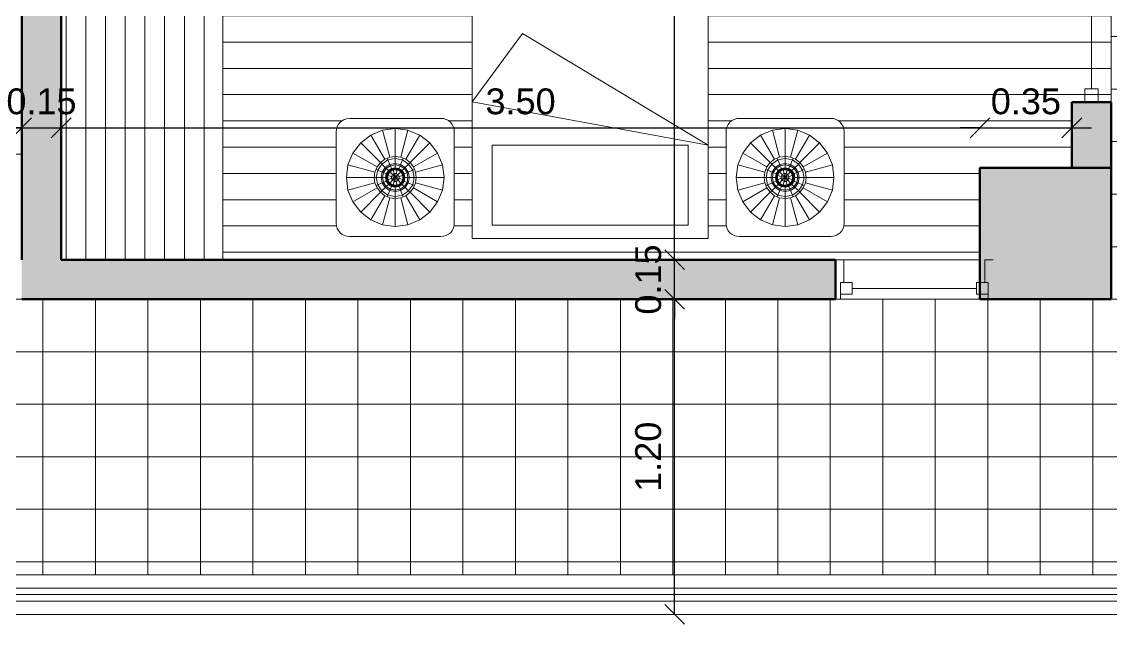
# Model space of a CAD drawing. Header units: metres. Extents: x 11 to 152, y 1 to 34.
# Drawn here: x 46.095 to 50.245, y 14.231 to 16.524 of the extents above; entities that cross this region are included whole.
import ezdxf

# ---------------------------------------------------------------- set-up
doc = ezdxf.new("R2010")
doc.units = ezdxf.units.M
for name, color, linetype, lineweight in [('A-ANNO-DIMS', 211, 'Continuous', 9), ('A-FLOR', 192, 'Continuous', 9), ('A-FLOR-PATT', 8, 'Continuous', 9), ('A-GLAZ', 151, 'Continuous', 9), ('A-GLAZ-1', 151, 'Continuous', 18), ('A-GLAZ-CWMG', 51, 'Continuous', 9), ('A-WALL', 113, 'Continuous', 9), ('A-WALL-1', 113, 'Continuous', 50), ('A-WALL-PATT-1', 111, 'Continuous', 9), ('E-LITE-EQPM', 33, 'Continuous', 9), ('G-IMPT', 8, 'Continuous', 9), ('I-FURN', 30, 'Continuous', 9), ('S-COLS', 52, 'Continuous', 9), ('S-COLS-1', 52, 'Continuous', 100)]:
    doc.layers.add(name, color=color, linetype=linetype, lineweight=lineweight)
doc.styles.add('Arial_1', font='Arial.ttf', dxfattribs={"height": 0.098353})
doc.dimstyles.new('Cota_1_25', dxfattribs={"dimscale": 0.3048, "dimtxt": 0.1, "dimasz": 0.246063, "dimexe": 0, "dimexo": 0.0625, "dimgap": 0.164042, "dimtad": 1, "dimrnd": 0.01, "dimzin": 0, "dimdsep": 46, "dimtxsty": 'Arial_1', "dimblk1": 'OBLIQUE', "dimblk2": 'OBLIQUE', "dimsah": 1, "dimcen": 0.09, "dimazin": 0, "dimtfac": 1, "dimtdec": 4, "dimtix": 1, "dimtmove": 0, "dimatfit": 3, "dimfxl": 0, "dimfxlon": 1, "dimtvp": 1, "dimtolj": 1, "dimtzin": 0, "dimarcsym": 2})

# ---------------------------------------------------------------- blocks, each defined once
blk = doc.blocks.new('M_Concrete-Square-Column - 500 x 500mm-1435712-1 Piso')
at = {"layer": 'S-COLS'}
blk.add_hatch(color=256, dxfattribs=at).paths.add_polyline_path([(-0.25, 0.25), (-0.25, -0.25), (0.25, -0.25), (0.25, 0.25)], flags=0)
at = {"layer": 'S-COLS-1'}
for p, q in [((-0.25, 0.25), (0.25, 0.25)), ((-0.25, -0.25), (-0.25, 0.25)), ((0.25, 0.25), (0.25, -0.25)), ((0.25, -0.25), (-0.25, -0.25))]:
    blk.add_line(p, q, dxfattribs=at)
blk = doc.blocks.new('Circular Mullion - 25mm Radius-1678525-1 Piso')
at = {"layer": 'A-GLAZ-CWMG'}
for p, q in [((52.2956, 14.3682), (35.2751, 14.3682)), ((52.3206, 14.3432), (35.2501, 14.3432)), ((35.2251, 14.3182), (52.3456, 14.3182))]:
    blk.add_line(p, q, dxfattribs=at)
blk = doc.blocks.new('M_Fixed - 240x60-1438101-1 Piso')
at = {"layer": 'A-GLAZ-1'}
for p, q in [((-0.3, 0.088), (-0.281, 0.088)), ((-0.281, 0.088), (-0.281, 0.025)), ((0.281, 0.088), (0.281, 0.025)), ((0.2989, 0.088), (0.281, 0.088)), ((-0.281, 0.069), (-0.237, 0.069)), ((-0.237, 0.069), (-0.237, 0.025)), ((-0.237, 0.047), (0.237, 0.047)), ((0.237, 0.069), (0.237, 0.025)), ((0.281, 0.069), (0.237, 0.069)), ((-0.281, 0.025), (-0.237, 0.025)), ((-0.268, 0.025), (-0.268, -0.062)), ((0.237, 0.025), (0.281, 0.025)), ((0.268, 0.025), (0.268, -0.062)), ((-0.3, -0.062), (-0.268, -0.062)), ((0.3, -0.062), (0.268, -0.062))]:
    blk.add_line(p, q, dxfattribs=at)
blk = doc.blocks.new('M_Sliding-2 Panel - 240x205-1679415-1 Piso')
at = {"layer": 'A-GLAZ'}
for p, q in [((-1, 0.202), (-1, 0.152)), ((-1, 0.202), (-0.95, 0.202)), ((-0.95, 0.202), (-0.95, 0.152)), ((-0.95, 0.177), (-0.0254, 0.177)), ((-0.0254, 0.202), (-0.0254, 0.152)), ((-0.0254, 0.202), (0.0254, 0.202)), ((0.0254, 0.202), (0.0254, 0.152)), ((-1, 0.152), (-0.95, 0.152)), ((-0.0254, 0.152), (-0.0254, 0.102)), ((-0.0254, 0.152), (0.0254, 0.152)), ((-0.0254, 0.152), (0.0254, 0.152)), ((0.0254, 0.152), (0.0254, 0.102)), ((0.0254, 0.127), (0.9492, 0.127)), ((0.9492, 0.152), (0.9492, 0.102)), ((0.9492, 0.152), (1, 0.152)), ((1, 0.152), (1, 0.102)), ((-0.0254, 0.102), (0.0254, 0.102)), ((0.9492, 0.102), (1, 0.102))]:
    blk.add_line(p, q, dxfattribs=at)
blk = doc.blocks.new('mesa6 - mesa001-1819500-1 Piso')
at = {"layer": 'I-FURN'}
h = blk.add_hatch(dxfattribs=at)
h.set_pattern_fill('FP_26', color=256, style=0, pattern_type=2)
h.set_pattern_definition([(226.11, (-6.905, 15.092), (0.0540504, -0.0519957), [])])
h.paths.add_polyline_path([(0.3859, -0.8045), (-0.7581, -1.9936), (-0.3141, -2.4206), (0.8298, -1.2315)], flags=0)
blk.add_line((0.3859, -0.8045), (-0.7581, -1.9936), dxfattribs=at)
blk = doc.blocks.new('Bed-Standard - Twin colombia 90x190-1381556-1 Piso')
at = {"layer": 'I-FURN'}
for p, q in [((-0.1785, 0.9956), (0.7215, 0.9956)), ((-0.1785, -0.9044), (-0.1785, 0.9956)), ((0.7215, 0.9956), (0.7215, -0.9044)), ((0.0139, -0.1236), (-0.1785, -0.3842)), ((0.7215, -0.5488), (0.0139, -0.1236)), ((0.7215, -0.5488), (-0.1785, -0.3842)), ((-0.1023, -0.5488), (0.6453, -0.5488)), ((-0.1023, -0.8536), (-0.1023, -0.5488)), ((0.6453, -0.8536), (0.6453, -0.5488)), ((-0.1023, -0.8536), (0.6453, -0.8536)), ((0.7215, -0.9044), (-0.1785, -0.9044))]:
    blk.add_line(p, q, dxfattribs=at)
blk = doc.blocks.new('M_Table-End - nochero-1381557-1 Piso')
at = {"layer": 'I-FURN'}
for p, q in [((0.0545, 0.0726), (0.4029, 0.0726)), ((0.0037, -0.3266), (0.0037, 0.0218)), ((0.4537, 0.0218), (0.4537, -0.3266)), ((0.4029, -0.3774), (0.0545, -0.3774))]:
    blk.add_line(p, q, dxfattribs=at)
for centre, start, end in [((0.0545, 0.0218), 90, 180), ((0.4029, 0.0218), 0, 90), ((0.0545, -0.3266), 180, 270), ((0.4029, -0.3266), 270, 0)]:
    blk.add_arc(centre, 0.0508, start, end, dxfattribs=at)
blk = doc.blocks.new('Lamp38i - Name-1374313-1 Piso')
at = {"layer": 'G-IMPT'}
for p, q in [((0, 0.0381), (0, 0.0265)), ((-0.0265, 0), (-0.0381, 0)), ((0, -0.0381), (0, -0.0265)), ((0.0265, 0), (0.0381, 0))]:
    blk.add_line(p, q, dxfattribs=at)
blk = doc.blocks.new('Lamp38i - 12zlmp38i_dwg-1374311-1 Piso')
at = {"layer": 'G-IMPT'}
for p, q in [((-0.0482, 0.18), (-0.0931, 0.1613)), ((0, 0.1863), (-0.0482, 0.18)), ((-0.0207, 0.0772), (-0.0482, 0.18)), ((0.0482, 0.18), (0, 0.1863)), ((0, 0.0799), (0, 0.1863)), ((0.0207, 0.0772), (0.0482, 0.18)), ((0.0482, 0.18), (0.0931, 0.1613)), ((-0.1317, 0.1317), (-0.1613, 0.0931)), ((-0.1317, 0.1317), (-0.0931, 0.1613)), ((-0.1317, 0.1317), (-0.0565, 0.0565)), ((-0.04, 0.0693), (-0.0931, 0.1613)), ((0.04, 0.0693), (0.0931, 0.1613)), ((0.0565, 0.0565), (0.1317, 0.1317)), ((0.1317, 0.1317), (0.0931, 0.1613)), ((0.1613, 0.0931), (0.1317, 0.1317)), ((-0.1613, 0.0931), (-0.18, 0.0482)), ((-0.1613, 0.0931), (-0.0693, 0.04)), ((0.0693, 0.04), (0.1613, 0.0931)), ((0.18, 0.0482), (0.1613, 0.0931)), ((-0.18, 0.0482), (-0.1863, 0)), ((-0.0772, 0.0207), (-0.18, 0.0482)), ((-0.0565, 0.0565), (-0.0693, 0.04)), ((-0.0511, 0.0511), (-0.0667, 0.0276)), ((-0.04, 0.0693), (-0.0565, 0.0565)), ((-0.0511, 0.0511), (-0.0565, 0.0565)), ((-0.0511, 0.0511), (-0.0276, 0.0667)), ((-0.0511, 0.0511), (-0.0381, 0.0381)), ((-0.0207, 0.0772), (-0.04, 0.0693)), ((-0.0206, 0.0498), (-0.0381, 0.0381)), ((-0.0381, 0.0381), (-0.0206, 0.0498)), ((-0.0344, 0.0344), (-0.0186, 0.0449)), ((-0.0303, 0.0732), (-0.0276, 0.0667)), ((-0.0276, 0.0667), (0, 0.0722)), ((-0.0276, 0.0667), (-0.0206, 0.0498)), ((0, 0.0799), (-0.0207, 0.0772)), ((-0.0206, 0.0498), (0, 0.0539)), ((0, 0.0539), (-0.0206, 0.0498)), ((-0.0186, 0.0449), (-0.0206, 0.0498)), ((0, 0.0486), (-0.0186, 0.0449)), ((-0.0186, 0.0449), (-0.0142, 0.0343)), ((0.0207, 0.0772), (0, 0.0799)), ((0, 0.0799), (0, 0.0722)), ((0.0276, 0.0667), (0, 0.0722)), ((0, 0.0539), (0, 0.0722)), ((0.0206, 0.0498), (0, 0.0539)), ((0, 0.0539), (0.0206, 0.0498)), ((0, 0.0486), (0, 0.0539)), ((0, 0.0371), (0, 0.0486)), ((0.0186, 0.0449), (0, 0.0486)), ((0.0142, 0.0343), (0.0186, 0.0449)), ((0.0186, 0.0449), (0.0206, 0.0498)), ((0.0186, 0.0449), (0.0344, 0.0344)), ((0.0276, 0.0667), (0.0206, 0.0498)), ((0.0381, 0.0381), (0.0206, 0.0498)), ((0.0206, 0.0498), (0.0381, 0.0381)), ((0.04, 0.0693), (0.0207, 0.0772)), ((0.0276, 0.0667), (0.0303, 0.0732)), ((0.0511, 0.0511), (0.0276, 0.0667)), ((0.0511, 0.0511), (0.0381, 0.0381)), ((0.0565, 0.0565), (0.04, 0.0693)), ((0.0511, 0.0511), (0.0565, 0.0565)), ((0.0511, 0.0511), (0.0667, 0.0276)), ((0.0693, 0.04), (0.0565, 0.0565)), ((0.0772, 0.0207), (0.18, 0.0482)), ((0.1863, 0), (0.18, 0.0482)), ((-0.0772, 0.0207), (-0.0799, 0)), ((-0.0693, 0.04), (-0.0772, 0.0207)), ((-0.0732, 0.0303), (-0.0667, 0.0276)), ((-0.0722, 0), (-0.0667, 0.0276)), ((-0.0498, 0.0206), (-0.0667, 0.0276)), ((-0.0498, 0.0206), (-0.0539, 0)), ((-0.0539, 0), (-0.0498, 0.0206)), ((-0.0498, 0.0206), (-0.0381, 0.0381)), ((-0.0498, 0.0206), (-0.0381, 0.0381)), ((-0.0449, 0.0186), (-0.0498, 0.0206)), ((-0.0449, 0.0186), (-0.0486, 0)), ((-0.0449, 0.0186), (-0.0344, 0.0344)), ((-0.0343, 0.0142), (-0.0449, 0.0186)), ((-0.0344, 0.0344), (-0.0381, 0.0381)), ((-0.0371, 0), (-0.0343, 0.0142)), ((-0.0351, 0), (-0.0324, 0.0134)), ((-0.0262, 0.0262), (-0.0344, 0.0344)), ((-0.0343, 0.0142), (-0.0262, 0.0262)), ((-0.0324, 0.0134), (-0.0343, 0.0142)), ((-0.0319, 0.0065), (-0.0331, 0)), ((-0.0324, 0.0134), (-0.0248, 0.0248)), ((-0.0306, 0.0127), (-0.0324, 0.0134)), ((-0.0319, 0.0085), (-0.0233, 0.0233)), ((-0.0319, 0.0085), (-0.0319, -0.0085)), ((-0.0319, 0.0085), (-0.0287, 0.0077)), ((-0.0306, 0.0127), (-0.0312, 0.0096)), ((-0.0306, 0.0127), (-0.0234, 0.0234)), ((-0.0287, 0.0077), (-0.021, 0.021)), ((-0.0287, 0.0077), (-0.0147, 0.0039)), ((-0.0287, 0.0077), (-0.0286, -0.0077)), ((-0.0262, 0.0262), (-0.0142, 0.0343)), ((-0.0262, 0.0262), (-0.0248, 0.0248)), ((-0.0248, 0.0248), (-0.0134, 0.0324)), ((-0.0234, 0.0234), (-0.0248, 0.0248)), ((-0.0234, 0.0234), (-0.0127, 0.0306)), ((-0.0233, 0.0233), (-0.0085, 0.0319)), ((-0.0233, 0.0233), (-0.021, 0.021)), ((-0.021, 0.021), (-0.0077, 0.0287)), ((-0.021, 0.021), (-0.0108, 0.0108)), ((-0.0147, 0.0039), (-0.0108, 0.0108)), ((-0.0147, 0.0039), (-0.0147, -0.0039)), ((-0.0147, 0.0039), (0, 0)), ((0, 0.0371), (-0.0142, 0.0343)), ((-0.0142, 0.0343), (-0.0134, 0.0324)), ((0, 0.0351), (-0.0134, 0.0324)), ((-0.0127, 0.0306), (-0.0134, 0.0324)), ((-0.0096, 0.0312), (-0.0127, 0.0306)), ((-0.0039, 0.0147), (-0.0108, 0.0108)), ((0, 0), (-0.0108, 0.0108)), ((0.0085, 0.0319), (-0.0085, 0.0319)), ((-0.0077, 0.0287), (-0.0085, 0.0319)), ((0.0077, 0.0287), (-0.0077, 0.0287)), ((-0.0077, 0.0287), (-0.0039, 0.0147)), ((0, 0.0331), (-0.0065, 0.0319)), ((0.0039, 0.0147), (-0.0039, 0.0147)), ((0, 0), (-0.0039, 0.0147)), ((0, 0.0351), (0, 0.0371)), ((0.0142, 0.0343), (0, 0.0371)), ((0, 0.0351), (0.0134, 0.0324)), ((0, 0.0331), (0, 0.0351)), ((0, 0.0319), (0, 0.0331)), ((0.0065, 0.0319), (0, 0.0331)), ((0.0039, 0.0147), (0, 0)), ((0.0108, 0.0108), (0, 0)), ((0.0147, 0.0039), (0, 0)), ((0.0077, 0.0287), (0.0039, 0.0147)), ((0.0108, 0.0108), (0.0039, 0.0147)), ((0.0085, 0.0319), (0.0077, 0.0287)), ((0.021, 0.021), (0.0077, 0.0287)), ((0.0085, 0.0319), (0.0233, 0.0233)), ((0.0127, 0.0306), (0.0096, 0.0312)), ((0.021, 0.021), (0.0108, 0.0108)), ((0.0147, 0.0039), (0.0108, 0.0108)), ((0.0127, 0.0306), (0.0134, 0.0324)), ((0.0127, 0.0306), (0.0234, 0.0234)), ((0.0134, 0.0324), (0.0142, 0.0343)), ((0.0134, 0.0324), (0.0248, 0.0248)), ((0.0142, 0.0343), (0.0262, 0.0262)), ((0.0286, 0.0077), (0.0147, 0.0039)), ((0.0147, -0.0039), (0.0147, 0.0039)), ((0.021, 0.021), (0.0233, 0.0233)), ((0.0286, 0.0077), (0.021, 0.021)), ((0.0319, 0.0085), (0.0233, 0.0233)), ((0.0234, 0.0234), (0.0248, 0.0248)), ((0.0306, 0.0127), (0.0234, 0.0234)), ((0.0262, 0.0262), (0.0248, 0.0248)), ((0.0324, 0.0134), (0.0248, 0.0248)), ((0.0344, 0.0344), (0.0262, 0.0262)), ((0.0343, 0.0142), (0.0262, 0.0262)), ((0.0319, 0.0085), (0.0286, 0.0077)), ((0.0286, -0.0077), (0.0286, 0.0077)), ((0.0306, 0.0127), (0.0324, 0.0134)), ((0.0306, 0.0127), (0.0312, 0.0096)), ((0.0319, -0.0085), (0.0319, 0.0085)), ((0.0319, 0.0065), (0.0331, 0)), ((0.0324, 0.0134), (0.0343, 0.0142)), ((0.0351, 0), (0.0324, 0.0134)), ((0.0343, 0.0142), (0.0449, 0.0186)), ((0.0371, 0), (0.0343, 0.0142)), ((0.0344, 0.0344), (0.0381, 0.0381)), ((0.0449, 0.0186), (0.0344, 0.0344)), ((0.0498, 0.0206), (0.0381, 0.0381)), ((0.0498, 0.0206), (0.0381, 0.0381)), ((0.0449, 0.0186), (0.0498, 0.0206)), ((0.0449, 0.0186), (0.0486, 0)), ((0.0498, 0.0206), (0.0667, 0.0276)), ((0.0498, 0.0206), (0.0539, 0)), ((0.0539, 0), (0.0498, 0.0206)), ((0.0732, 0.0303), (0.0667, 0.0276)), ((0.0722, 0), (0.0667, 0.0276)), ((0.0772, 0.0207), (0.0693, 0.04)), ((0.0799, 0), (0.0772, 0.0207)), ((-0.1863, 0), (-0.18, -0.0482)), ((-0.0799, 0), (-0.1863, 0)), ((-0.0772, -0.0207), (-0.18, -0.0482)), ((-0.1613, -0.0931), (-0.0693, -0.04)), ((-0.0799, 0), (-0.0772, -0.0207)), ((-0.0722, 0), (-0.0799, 0)), ((-0.0772, -0.0207), (-0.0693, -0.04)), ((-0.0667, -0.0276), (-0.0732, -0.0303)), ((-0.0722, 0), (-0.0539, 0)), ((-0.0722, 0), (-0.0667, -0.0276)), ((-0.0693, -0.04), (-0.0565, -0.0565)), ((-0.0667, -0.0276), (-0.0498, -0.0206)), ((-0.0667, -0.0276), (-0.0511, -0.0511)), ((-0.0539, 0), (-0.0498, -0.0206)), ((-0.0539, 0), (-0.0498, -0.0206)), ((-0.0486, 0), (-0.0539, 0)), ((-0.0511, -0.0511), (-0.0381, -0.0381)), ((-0.0449, -0.0186), (-0.0498, -0.0206)), ((-0.0498, -0.0206), (-0.0381, -0.0381)), ((-0.0381, -0.0381), (-0.0498, -0.0206)), ((-0.0371, 0), (-0.0486, 0)), ((-0.0486, 0), (-0.0449, -0.0186)), ((-0.0343, -0.0142), (-0.0449, -0.0186)), ((-0.0344, -0.0344), (-0.0449, -0.0186)), ((-0.0344, -0.0344), (-0.0381, -0.0381)), ((-0.0381, -0.0381), (-0.0206, -0.0498)), ((-0.0381, -0.0381), (-0.0206, -0.0498)), ((-0.0351, 0), (-0.0371, 0)), ((-0.0371, 0), (-0.0343, -0.0142)), ((-0.0351, 0), (-0.0324, -0.0134)), ((-0.0331, 0), (-0.0351, 0)), ((-0.0344, -0.0344), (-0.0262, -0.0262)), ((-0.0344, -0.0344), (-0.0186, -0.0449)), ((-0.0343, -0.0142), (-0.0324, -0.0134)), ((-0.0262, -0.0262), (-0.0343, -0.0142)), ((-0.0319, 0), (-0.0331, 0)), ((-0.0331, 0), (-0.0319, -0.0065)), ((-0.0306, -0.0127), (-0.0324, -0.0134)), ((-0.0324, -0.0134), (-0.0248, -0.0248)), ((-0.0319, -0.0085), (-0.0286, -0.0077)), ((-0.0319, -0.0085), (-0.0233, -0.0233)), ((-0.0312, -0.0096), (-0.0306, -0.0127)), ((-0.0306, -0.0127), (-0.0234, -0.0234)), ((-0.0286, -0.0077), (-0.0147, -0.0039)), ((-0.0286, -0.0077), (-0.021, -0.021)), ((-0.0262, -0.0262), (-0.0248, -0.0248)), ((-0.0262, -0.0262), (-0.0142, -0.0343)), ((-0.0234, -0.0234), (-0.0248, -0.0248)), ((-0.0248, -0.0248), (-0.0134, -0.0324)), ((-0.0234, -0.0234), (-0.0127, -0.0306)), ((-0.0233, -0.0233), (-0.021, -0.021)), ((-0.0233, -0.0233), (-0.0085, -0.0319)), ((-0.0108, -0.0108), (-0.021, -0.021)), ((-0.021, -0.021), (-0.0077, -0.0286)), ((-0.0186, -0.0449), (-0.0142, -0.0343)), ((-0.0147, -0.0039), (0, 0)), ((-0.0147, -0.0039), (-0.0108, -0.0108)), ((-0.0142, -0.0343), (-0.0134, -0.0324)), ((0, -0.0371), (-0.0142, -0.0343)), ((-0.0127, -0.0306), (-0.0134, -0.0324)), ((0, -0.0351), (-0.0134, -0.0324)), ((-0.0096, -0.0312), (-0.0127, -0.0306)), ((-0.0108, -0.0108), (0, 0)), ((-0.0108, -0.0108), (-0.0039, -0.0147)), ((-0.0077, -0.0286), (-0.0085, -0.0319)), ((-0.0085, -0.0319), (0.0085, -0.0319)), ((-0.0077, -0.0286), (-0.0039, -0.0147)), ((-0.0077, -0.0286), (0.0077, -0.0287)), ((0, -0.0331), (-0.0065, -0.0319)), ((-0.0039, -0.0147), (0, 0)), ((-0.0039, -0.0147), (0.0039, -0.0147)), ((0.0039, -0.0147), (0, 0)), ((0.0108, -0.0108), (0, 0)), ((0.0147, -0.0039), (0, 0)), ((0, -0.0319), (0, -0.0331)), ((0.0065, -0.0319), (0, -0.0331)), ((0, -0.0351), (0.0134, -0.0324)), ((0, -0.0331), (0, -0.0351)), ((0, -0.0371), (0.0142, -0.0343)), ((0, -0.0351), (0, -0.0371)), ((0, -0.0371), (0, -0.0486)), ((0.0039, -0.0147), (0.0108, -0.0108)), ((0.0077, -0.0287), (0.0039, -0.0147)), ((0.0077, -0.0287), (0.021, -0.021)), ((0.0085, -0.0319), (0.0077, -0.0287)), ((0.0085, -0.0319), (0.0233, -0.0233)), ((0.0127, -0.0306), (0.0096, -0.0312)), ((0.0108, -0.0108), (0.0147, -0.0039)), ((0.0108, -0.0108), (0.021, -0.021)), ((0.0127, -0.0306), (0.0234, -0.0234)), ((0.0127, -0.0306), (0.0134, -0.0324)), ((0.0134, -0.0324), (0.0248, -0.0248)), ((0.0134, -0.0324), (0.0142, -0.0343)), ((0.0142, -0.0343), (0.0262, -0.0262)), ((0.0142, -0.0343), (0.0186, -0.0449)), ((0.0286, -0.0077), (0.0147, -0.0039)), ((0.0186, -0.0449), (0.0344, -0.0344)), ((0.0206, -0.0498), (0.0381, -0.0381)), ((0.0206, -0.0498), (0.0381, -0.0381)), ((0.0286, -0.0077), (0.021, -0.021)), ((0.0233, -0.0233), (0.021, -0.021)), ((0.0233, -0.0233), (0.0319, -0.0085)), ((0.0234, -0.0234), (0.0306, -0.0127)), ((0.0234, -0.0234), (0.0248, -0.0248)), ((0.0324, -0.0134), (0.0248, -0.0248)), ((0.0262, -0.0262), (0.0248, -0.0248)), ((0.0343, -0.0142), (0.0262, -0.0262)), ((0.0262, -0.0262), (0.0344, -0.0344)), ((0.0286, -0.0077), (0.0319, -0.0085)), ((0.0312, -0.0096), (0.0306, -0.0127)), ((0.0306, -0.0127), (0.0324, -0.0134)), ((0.0319, 0), (0.0331, 0)), ((0.0331, 0), (0.0319, -0.0065)), ((0.0351, 0), (0.0324, -0.0134)), ((0.0343, -0.0142), (0.0324, -0.0134)), ((0.0331, 0), (0.0351, 0)), ((0.0371, 0), (0.0343, -0.0142)), ((0.0343, -0.0142), (0.0449, -0.0186)), ((0.0344, -0.0344), (0.0449, -0.0186)), ((0.0344, -0.0344), (0.0381, -0.0381)), ((0.0351, 0), (0.0371, 0)), ((0.0371, 0), (0.0486, 0)), ((0.0381, -0.0381), (0.0498, -0.0206)), ((0.0381, -0.0381), (0.0498, -0.0206)), ((0.0381, -0.0381), (0.0511, -0.0511)), ((0.0486, 0), (0.0449, -0.0186)), ((0.0449, -0.0186), (0.0498, -0.0206)), ((0.0486, 0), (0.0539, 0)), ((0.0498, -0.0206), (0.0539, 0)), ((0.0539, 0), (0.0498, -0.0206)), ((0.0498, -0.0206), (0.0667, -0.0276)), ((0.0511, -0.0511), (0.0667, -0.0276)), ((0.0722, 0), (0.0539, 0)), ((0.0693, -0.04), (0.0565, -0.0565)), ((0.0667, -0.0276), (0.0722, 0)), ((0.0732, -0.0303), (0.0667, -0.0276)), ((0.0693, -0.04), (0.0772, -0.0207)), ((0.0693, -0.04), (0.1613, -0.0931)), ((0.0799, 0), (0.0722, 0)), ((0.0772, -0.0207), (0.0799, 0)), ((0.0772, -0.0207), (0.18, -0.0482)), ((0.0799, 0), (0.1863, 0)), ((0.18, -0.0482), (0.1863, 0)), ((-0.18, -0.0482), (-0.1613, -0.0931)), ((-0.1317, -0.1317), (-0.0565, -0.0565)), ((-0.04, -0.0693), (-0.0931, -0.1613)), ((-0.0511, -0.0511), (-0.0565, -0.0565)), ((-0.0565, -0.0565), (-0.04, -0.0693)), ((-0.0511, -0.0511), (-0.0276, -0.0667)), ((-0.0482, -0.18), (-0.0207, -0.0772)), ((-0.04, -0.0693), (-0.0207, -0.0772)), ((-0.0303, -0.0732), (-0.0276, -0.0667)), ((-0.0206, -0.0498), (-0.0276, -0.0667)), ((-0.0276, -0.0667), (0, -0.0722)), ((0, -0.0799), (-0.0207, -0.0772)), ((-0.0186, -0.0449), (-0.0206, -0.0498)), ((-0.0206, -0.0498), (0, -0.0539)), ((0, -0.0539), (-0.0206, -0.0498)), ((0, -0.0486), (-0.0186, -0.0449)), ((0.0186, -0.0449), (0, -0.0486)), ((0, -0.0486), (0, -0.0539)), ((0, -0.0539), (0.0206, -0.0498)), ((0, -0.0539), (0.0206, -0.0498)), ((0, -0.0539), (0, -0.0722)), ((0.0276, -0.0667), (0, -0.0722)), ((0, -0.0799), (0, -0.0722)), ((0, -0.0799), (0.0207, -0.0772)), ((0, -0.0799), (0, -0.1863)), ((0.0186, -0.0449), (0.0206, -0.0498)), ((0.0206, -0.0498), (0.0276, -0.0667)), ((0.0207, -0.0772), (0.04, -0.0693)), ((0.0207, -0.0772), (0.0482, -0.18)), ((0.0276, -0.0667), (0.0511, -0.0511)), ((0.0303, -0.0732), (0.0276, -0.0667)), ((0.04, -0.0693), (0.0565, -0.0565)), ((0.04, -0.0693), (0.0931, -0.1613)), ((0.0565, -0.0565), (0.0511, -0.0511)), ((0.0565, -0.0565), (0.1317, -0.1317)), ((0.1613, -0.0931), (0.18, -0.0482)), ((-0.1613, -0.0931), (-0.1317, -0.1317)), ((0.1613, -0.0931), (0.1317, -0.1317)), ((-0.1317, -0.1317), (-0.0931, -0.1613)), ((-0.0931, -0.1613), (-0.0482, -0.18)), ((0.0482, -0.18), (0.0931, -0.1613)), ((0.0931, -0.1613), (0.1317, -0.1317)), ((-0.0482, -0.18), (0, -0.1863)), ((0, -0.1863), (0.0482, -0.18))]:
    blk.add_line(p, q, dxfattribs=at)
at = {"xscale": 1.2, "yscale": 1.2, "zscale": 1.2}
blk.add_blockref('Lamp38i - Name-1374313-1 Piso', (0, 0), dxfattribs=at)
blk = doc.blocks.new('Lamp38i - 100 Watt Incandescent-1381558-1 Piso')
at = {"extrusion": (0, 0, -1), "zscale": -1, "rotation": 180}
blk.add_blockref('Lamp38i - 12zlmp38i_dwg-1374311-1 Piso', (0, 0), dxfattribs=at)
blk = doc.blocks.new('M_Table-End - nochero-1375290-1 Piso')
at = {"layer": 'I-FURN'}
for p, q in [((0.4029, 0.3774), (0.0545, 0.3774)), ((0.0037, 0.3266), (0.0037, -0.0218)), ((0.4537, -0.0218), (0.4537, 0.3266)), ((0.0545, -0.0726), (0.4029, -0.0726))]:
    blk.add_line(p, q, dxfattribs=at)
for centre, start, end in [((0.0545, 0.3266), 90, 180), ((0.4029, 0.3266), 0, 90), ((0.0545, -0.0218), 180, 270), ((0.4029, -0.0218), 270, 0)]:
    blk.add_arc(centre, 0.0508, start, end, dxfattribs=at)
blk = doc.blocks.new('Lamp38i - 100 Watt Incandescent-1375292-1 Piso')
blk.add_blockref('Lamp38i - 12zlmp38i_dwg-1374311-1 Piso', (0, 0))
blk = doc.blocks.new('_Oblique')
at = {"color": 0, "linetype": 'ByBlock', "lineweight": -2}
blk.add_line((-0.5, -0.5), (0.5, 0.5), dxfattribs=at)
blk = doc.blocks.new('DIMBLOCK3-1 Piso')
at = {"layer": 'A-ANNO-DIMS', "color": 0, "lineweight": -2, "transparency": 16777216}
blk.add_line((48.5818, 14.2682), (48.5818, 15.4682), dxfattribs=at)
at = {"layer": 'Defpoints', "color": 0, "transparency": 16777216}
for p in [(48.5818, 15.4682), (48.5818, 15.4682), (48.5818, 14.2682)]:
    blk.add_point(p, dxfattribs=at)
at = {"layer": 'A-ANNO-DIMS', "color": 0, "lineweight": -2, "transparency": 16777216, "xscale": 0.075, "yscale": 0.075, "zscale": 0.075}
for p, rotation in [((48.5818, 15.4682), 90), ((48.5818, 14.2682), 270)]:
    blk.add_blockref('_Oblique', p, dxfattribs=dict(at, rotation=rotation))
at = {"layer": 'A-ANNO-DIMS', "color": 0, "transparency": 16777216, "insert": (48.4816, 14.8682), "char_height": 0.09835, "attachment_point": 5, "rotation": 90, "style": 'Arial_1'}
blk.add_mtext('\\A1;1.20', dxfattribs=at)
blk = doc.blocks.new('DIMBLOCK4-1 Piso')
at = {"layer": 'A-ANNO-DIMS', "color": 0, "lineweight": -2, "transparency": 16777216}
for p, q in [((48.5818, 15.6182), (48.5818, 15.6932)), ((48.5818, 15.4682), (48.5818, 15.6182)), ((48.5818, 15.4682), (48.5818, 15.3932))]:
    blk.add_line(p, q, dxfattribs=at)
at = {"layer": 'Defpoints', "color": 0, "transparency": 16777216}
for p in [(48.5818, 15.6182), (48.5818, 15.6182), (48.5818, 15.4682)]:
    blk.add_point(p, dxfattribs=at)
at = {"layer": 'A-ANNO-DIMS', "color": 0, "lineweight": -2, "transparency": 16777216, "xscale": 0.075, "yscale": 0.075, "zscale": 0.075}
for p, rotation in [((48.5818, 15.6182), 270), ((48.5818, 15.4682), 90)]:
    blk.add_blockref('_Oblique', p, dxfattribs=dict(at, rotation=rotation))
at = {"layer": 'A-ANNO-DIMS', "color": 0, "transparency": 16777216, "insert": (48.4816, 15.5432), "char_height": 0.09835, "attachment_point": 5, "rotation": 90, "style": 'Arial_1'}
blk.add_mtext('\\A1;0.15', dxfattribs=at)
blk = doc.blocks.new('DIMBLOCK5-1 Piso')
at = {"layer": 'A-ANNO-DIMS', "color": 0, "lineweight": -2, "transparency": 16777216}
blk.add_line((48.5818, 15.6182), (48.5818, 18.2182), dxfattribs=at)
at = {"layer": 'Defpoints', "color": 0, "transparency": 16777216}
for p in [(48.5818, 18.2182), (48.5818, 18.2182), (48.5818, 15.6182)]:
    blk.add_point(p, dxfattribs=at)
at = {"layer": 'A-ANNO-DIMS', "color": 0, "lineweight": -2, "transparency": 16777216, "xscale": 0.075, "yscale": 0.075, "zscale": 0.075}
for p, rotation in [((48.5818, 18.2182), 90), ((48.5818, 15.6182), 270)]:
    blk.add_blockref('_Oblique', p, dxfattribs=dict(at, rotation=rotation))
at = {"layer": 'A-ANNO-DIMS', "color": 0, "transparency": 16777216, "insert": (48.4816, 16.9182), "char_height": 0.09835, "attachment_point": 5, "rotation": 90, "style": 'Arial_1'}
blk.add_mtext('\\A1;2.60', dxfattribs=at)
blk = doc.blocks.new('DIMBLOCK63-1 Piso')
at = {"layer": 'A-ANNO-DIMS', "color": 0, "lineweight": -2, "transparency": 16777216}
blk.add_line((41.125, 16.1207), (46.0949, 16.1207), dxfattribs=at)
at = {"layer": 'Defpoints', "color": 0, "transparency": 16777216}
for p in [(41.125, 16.1207), (46.0949, 16.1207), (46.0949, 16.1207)]:
    blk.add_point(p, dxfattribs=at)
at = {"layer": 'A-ANNO-DIMS', "color": 0, "lineweight": -2, "transparency": 16777216, "xscale": 0.075, "yscale": 0.075, "zscale": 0.075, "rotation": 180}
blk.add_blockref('_Oblique', (41.125, 16.1207), dxfattribs=at)
at = {"layer": 'A-ANNO-DIMS', "color": 0, "lineweight": -2, "transparency": 16777216, "xscale": 0.075, "yscale": 0.075, "zscale": 0.075}
blk.add_blockref('_Oblique', (46.0949, 16.1207), dxfattribs=at)
at = {"layer": 'A-ANNO-DIMS', "color": 0, "transparency": 16777216, "insert": (43.6099, 16.2209), "char_height": 0.09835, "attachment_point": 5, "style": 'Arial_1'}
blk.add_mtext('\\A1;4.97', dxfattribs=at)
blk = doc.blocks.new('DIMBLOCK64-1 Piso')
at = {"layer": 'A-ANNO-DIMS', "color": 0, "lineweight": -2, "transparency": 16777216}
for p, q in [((46.0949, 16.1207), (46.0199, 16.1207)), ((46.0949, 16.1207), (46.2449, 16.1207)), ((46.2449, 16.1207), (46.3199, 16.1207))]:
    blk.add_line(p, q, dxfattribs=at)
at = {"layer": 'Defpoints', "color": 0, "transparency": 16777216}
for p in [(46.0949, 16.1207), (46.2449, 16.1207), (46.2449, 16.1207)]:
    blk.add_point(p, dxfattribs=at)
at = {"layer": 'A-ANNO-DIMS', "color": 0, "lineweight": -2, "transparency": 16777216, "xscale": 0.075, "yscale": 0.075, "zscale": 0.075}
blk.add_blockref('_Oblique', (46.0949, 16.1207), dxfattribs=at)
at = {"layer": 'A-ANNO-DIMS', "color": 0, "lineweight": -2, "transparency": 16777216, "xscale": 0.075, "yscale": 0.075, "zscale": 0.075, "rotation": 180}
blk.add_blockref('_Oblique', (46.2449, 16.1207), dxfattribs=at)
at = {"layer": 'A-ANNO-DIMS', "color": 0, "transparency": 16777216, "insert": (46.1699, 16.2209), "char_height": 0.09835, "attachment_point": 5, "style": 'Arial_1'}
blk.add_mtext('\\A1;0.15', dxfattribs=at)
blk = doc.blocks.new('DIMBLOCK65-1 Piso')
at = {"layer": 'A-ANNO-DIMS', "color": 0, "lineweight": -2, "transparency": 16777216}
blk.add_line((46.2449, 16.1207), (49.7451, 16.1207), dxfattribs=at)
at = {"layer": 'Defpoints', "color": 0, "transparency": 16777216}
for p in [(46.2449, 16.1207), (49.7451, 16.1207), (49.7451, 16.1207)]:
    blk.add_point(p, dxfattribs=at)
at = {"layer": 'A-ANNO-DIMS', "color": 0, "lineweight": -2, "transparency": 16777216, "xscale": 0.075, "yscale": 0.075, "zscale": 0.075, "rotation": 180}
blk.add_blockref('_Oblique', (46.2449, 16.1207), dxfattribs=at)
at = {"layer": 'A-ANNO-DIMS', "color": 0, "lineweight": -2, "transparency": 16777216, "xscale": 0.075, "yscale": 0.075, "zscale": 0.075}
blk.add_blockref('_Oblique', (49.7451, 16.1207), dxfattribs=at)
at = {"layer": 'A-ANNO-DIMS', "color": 0, "transparency": 16777216, "insert": (47.995, 16.2209), "char_height": 0.09835, "attachment_point": 5, "style": 'Arial_1'}
blk.add_mtext('\\A1;3.50', dxfattribs=at)
blk = doc.blocks.new('DIMBLOCK66-1 Piso')
at = {"layer": 'A-ANNO-DIMS', "color": 0, "lineweight": -2, "transparency": 16777216}
for p, q in [((49.7451, 16.1207), (49.6701, 16.1207)), ((49.7451, 16.1207), (50.0952, 16.1207)), ((50.0952, 16.1207), (50.1702, 16.1207))]:
    blk.add_line(p, q, dxfattribs=at)
at = {"layer": 'Defpoints', "color": 0, "transparency": 16777216}
for p in [(49.7451, 16.1207), (50.0952, 16.1207), (50.0952, 16.1207)]:
    blk.add_point(p, dxfattribs=at)
at = {"layer": 'A-ANNO-DIMS', "color": 0, "lineweight": -2, "transparency": 16777216, "xscale": 0.075, "yscale": 0.075, "zscale": 0.075}
blk.add_blockref('_Oblique', (49.7451, 16.1207), dxfattribs=at)
at = {"layer": 'A-ANNO-DIMS', "color": 0, "lineweight": -2, "transparency": 16777216, "xscale": 0.075, "yscale": 0.075, "zscale": 0.075, "rotation": 180}
blk.add_blockref('_Oblique', (50.0952, 16.1207), dxfattribs=at)
at = {"layer": 'A-ANNO-DIMS', "color": 0, "transparency": 16777216, "insert": (49.9201, 16.2209), "char_height": 0.09835, "attachment_point": 5, "style": 'Arial_1'}
blk.add_mtext('\\A1;0.35', dxfattribs=at)

msp = doc.modelspace()

# ---------------------------------------------------------------- hatches: boundary and pattern name
at = {"layer": 'A-FLOR-PATT'}
h = msp.add_hatch(dxfattribs=at)
h.set_pattern_fill('FP_13', color=256, style=0, pattern_type=2)
h.set_pattern_definition([(180, (18.21, 11.047), (-1e-17, -0.1), [])])
h.paths.add_polyline_path([(49.2278, 15.6182), (49.7451, 15.6182), (49.7451, 15.9682), (50.0952, 15.9682), (50.0952, 16.2182), (50.2452, 16.2182), (50.2452, 18.2182), (47.0049, 18.2182), (47.0049, 18.2682), (46.9899, 18.2682), (46.9899, 18.3032), (47.0049, 18.3032), (47.0049, 18.3682), (47.0449, 18.3682), (47.0449, 18.4082), (47.1099, 18.4082), (47.1099, 18.4232), (47.1449, 18.4232), (47.1449, 18.4082), (47.1949, 18.4082), (47.1949, 18.3682), (50.0952, 18.3682), (50.0952, 18.8182), (50.2452, 18.8182), (50.2451, 20.8182), (49.7451, 20.8182), (49.7451, 21.1682), (47.7949, 21.1682), (47.7949, 19.1682), (47.1949, 19.1682), (47.1949, 19.1282), (47.1449, 19.1282), (47.1449, 19.1132), (47.1099, 19.1132), (47.1099, 19.1282), (47.0449, 19.1282), (47.0449, 21.1682), (47.0049, 21.1682), (47.0049, 21.2332), (46.9899, 21.2332), (46.9899, 21.2682), (47.0049, 21.2682), (47.0049, 21.3182), (50.2452, 21.3182), (50.2452, 20.9682), (52.2456, 20.9682), (52.2456, 24.62), (48.0952, 24.62), (48.0952, 22.37), (47.1449, 22.37), (47.1449, 22.52), (47.3452, 22.52), (47.3452, 24.02), (46.2449, 24.02), (46.2449, 21.3182), (46.2849, 21.3182), (46.2849, 21.2682), (46.2999, 21.2682), (46.2999, 21.2332), (46.2849, 21.2332), (46.2849, 21.1682), (46.2449, 21.1682), (46.2449, 19.72), (46.0949, 19.72), (46.0949, 18.3682), (46.2849, 18.3682), (46.2849, 18.3032), (46.2999, 18.3032), (46.2999, 18.2682), (46.2849, 18.2682), (46.2849, 18.2182), (46.2449, 18.2182), (46.2449, 17.4182), (46.8609, 17.4182), (46.8609, 15.6182), (49.1951, 15.6182)], flags=0)
h.paths.add_polyline_path([(47.8102, 15.6989), (47.8102, 17.5989), (48.7102, 17.5989), (48.7102, 15.6989), (48.2428, 15.6989)], flags=0)
h.paths.add_polyline_path([(49.177, 15.7066), (48.8286, 15.7066), (48.8154, 15.7084), (48.8032, 15.7134), (48.7926, 15.7215), (48.7846, 15.732), (48.7795, 15.7443), (48.7778, 15.7617), (48.7778, 16.1058), (48.7795, 16.119), (48.7846, 16.1312), (48.7926, 16.1418), (48.8032, 16.1498), (48.8154, 16.1549), (48.8286, 16.1566), (49.177, 16.1566), (49.1901, 16.1549), (49.2024, 16.1498), (49.2129, 16.1418), (49.2209, 16.1312), (49.226, 16.119), (49.2278, 16.1058), (49.2278, 15.7574), (49.226, 15.7443), (49.2209, 15.732), (49.2129, 15.7215), (49.2024, 15.7134), (49.1901, 15.7084)], flags=0)
h.paths.add_polyline_path([(47.3434, 15.7066), (47.3302, 15.7084), (47.318, 15.7134), (47.3054, 15.7242), (47.2994, 15.732), (47.2943, 15.7443), (47.2926, 15.7617), (47.2926, 16.1058), (47.2943, 16.119), (47.2994, 16.1312), (47.3074, 16.1418), (47.318, 16.1498), (47.3302, 16.1549), (47.3434, 16.1566), (47.6918, 16.1566), (47.7049, 16.1549), (47.7172, 16.1498), (47.7277, 16.1418), (47.7357, 16.1312), (47.7408, 16.119), (47.7426, 16.1058), (47.7426, 15.7574), (47.7408, 15.7443), (47.7357, 15.732), (47.7277, 15.7215), (47.7172, 15.7134), (47.7049, 15.7084), (47.6918, 15.7066)], flags=0)
h.paths.add_polyline_path([(48.582, 19.1471), (48.2101, 19.1471), (48.2101, 21.0471), (49.1101, 21.0471), (49.1101, 19.1471)], flags=0)
h.paths.add_polyline_path([(49.3526, 20.5894), (49.2285, 20.5894), (49.2154, 20.5911), (49.2031, 20.5962), (49.1926, 20.6043), (49.1845, 20.6148), (49.1795, 20.6271), (49.1777, 20.6402), (49.1777, 20.9886), (49.1795, 21.0017), (49.1845, 21.014), (49.1926, 21.0245), (49.2031, 21.0326), (49.2154, 21.0377), (49.2285, 21.0394), (49.5769, 21.0394), (49.5901, 21.0377), (49.6023, 21.0326), (49.6129, 21.0245), (49.6209, 21.014), (49.626, 21.0017), (49.6277, 20.9886), (49.6277, 20.6402), (49.626, 20.6271), (49.6209, 20.6148), (49.6129, 20.6043), (49.6023, 20.5962), (49.5901, 20.5911), (49.5769, 20.5894), (49.4477, 20.5894)], flags=0)
h.paths.add_polyline_path([(50.1102, 22.6053), (48.7102, 22.6053), (48.7102, 24.5053), (50.1102, 24.5053), (50.1102, 22.6307)], flags=0)
h.paths.add_polyline_path([(50.8479, 22.9311), (50.4943, 23.2847), (50.8479, 23.6382), (51.2014, 23.2847), (51.0561, 23.1394)], flags=0)
h.paths.add_polyline_path([(51.5228, 23.3849), (51.4509, 23.4567), (51.415, 23.4208), (50.984, 23.8518), (51.0199, 23.8878), (50.948, 23.9596), (51.5228, 24.5343), (52.0975, 23.9596), (51.5587, 23.4208)], flags=0)
h.paths.add_polyline_path([(50.2451, 24.0553), (50.2255, 24.0553), (50.2123, 24.057), (50.2001, 24.0621), (50.1895, 24.0702), (50.1815, 24.0807), (50.1764, 24.093), (50.1747, 24.1061), (50.1747, 24.4545), (50.1764, 24.4677), (50.1815, 24.4799), (50.1895, 24.4904), (50.2001, 24.4985), (50.2123, 24.5036), (50.2277, 24.5053), (50.5739, 24.5053), (50.587, 24.5036), (50.5993, 24.4985), (50.6098, 24.4904), (50.6179, 24.4799), (50.6229, 24.4677), (50.6247, 24.4545), (50.6247, 24.1061), (50.6229, 24.093), (50.6179, 24.0807), (50.6098, 24.0702), (50.5993, 24.0621), (50.587, 24.057), (50.5739, 24.0553), (50.4625, 24.0553)], flags=0)
h.paths.add_polyline_path([(48.5203, 24.0653), (48.2535, 24.0653), (48.2403, 24.067), (48.2281, 24.0721), (48.2175, 24.0802), (48.2095, 24.0907), (48.2044, 24.103), (48.2027, 24.1161), (48.2027, 24.4645), (48.2044, 24.4777), (48.2095, 24.4899), (48.2175, 24.5004), (48.2281, 24.5085), (48.2428, 24.5139), (48.2535, 24.5153), (48.6019, 24.5153), (48.615, 24.5136), (48.628, 24.5079), (48.6378, 24.5004), (48.6459, 24.4899), (48.6509, 24.4777), (48.6527, 24.4645), (48.6527, 24.1161), (48.6509, 24.103), (48.6459, 24.0907), (48.6378, 24.0802), (48.6273, 24.0721), (48.615, 24.067), (48.6019, 24.0653)], flags=0)
h.paths.add_polyline_path([(51.5723, 24.9678), (52.2456, 24.9678), (52.2456, 24.97), (50.2451, 24.97), (50.2451, 24.9678), (50.4625, 24.9678)], flags=0)
h = msp.add_hatch(dxfattribs=at)
h.set_pattern_fill('FP_14', color=256, style=0, pattern_type=2)
h.set_pattern_definition([(90, (17.725, 12.42), (-0.6, 4e-17), []), (180, (17.725, 12.42), (-7e-17, -0.6), [])])
h.paths.add_polyline_path([(40.2363, 22.9962), (40.9221, 22.9962), (40.9221, 22.2878), (40.2363, 22.2878), (40.2363, 22.9959)], flags=0)
h.paths.add_polyline_path([(46.0949, 15.4682), (46.0949, 19.72), (44.3992, 19.72), (44.3992, 19.4104), (44.3763, 19.3875), (44.3763, 19.3071), (44.3533, 19.3071), (44.3483, 19.3271), (44.3303, 19.2956), (44.0086, 19.2956), (43.9906, 19.327), (43.9856, 19.307), (43.9626, 19.307), (43.9626, 19.3874), (43.9396, 19.4104), (43.9396, 19.72), (43.7861, 19.72), (43.786, 19.4102), (43.7631, 19.3873), (43.7631, 19.3069), (43.7402, 19.3069), (43.7352, 19.3268), (43.7172, 19.2954), (43.3954, 19.2953), (43.3775, 19.3268), (43.3725, 19.3068), (43.3495, 19.3068), (43.3495, 19.3872), (43.3265, 19.4102), (43.3264, 19.72), (43.203, 19.72), (43.203, 19.4102), (43.1801, 19.3873), (43.1801, 19.3069), (43.1571, 19.3069), (43.1521, 19.3268), (43.1342, 19.2954), (42.8124, 19.2953), (42.7943, 19.326), (42.7894, 19.3068), (42.7665, 19.3068), (42.7664, 19.3872), (42.7435, 19.4102), (42.7434, 19.72), (42.4049, 19.72), (42.4049, 21.8471), (43.0549, 21.8471), (43.0549, 20.32), (44.1199, 20.32), (44.1199, 21.9499), (44.7449, 21.9499), (44.7449, 23.07), (42.085, 23.07), (42.085, 23.12), (42.07, 23.12), (42.07, 23.155), (42.085, 23.155), (42.085, 23.22), (41.165, 23.22), (41.165, 23.155), (41.18, 23.155), (41.18, 23.12), (41.165, 23.12), (41.165, 23.07), (41.125, 23.07), (41.125, 21.63), (41.06, 21.63), (41.06, 21.615), (41.025, 21.615), (41.025, 21.63), (40.975, 21.63), (40.975, 23.07), (40.031, 23.07), (40.031, 22.47), (39.231, 22.47), (39.231, 20.77), (40.975, 20.77), (40.975, 20.81), (41.025, 20.81), (41.025, 20.825), (41.06, 20.825), (41.06, 20.81), (41.125, 20.81), (41.125, 15.4682), (42.4548, 15.4682), (42.4548, 15.9682), (42.9548, 15.9682), (42.9548, 15.4682), (46.0948, 15.4682)], flags=0)
h.paths.add_polyline_path([(43.7955, 15.6438), (43.3891, 16.3477), (44.093, 16.7541), (44.1438, 16.6661), (44.1878, 16.6915), (44.4926, 16.1636), (44.4486, 16.1382), (44.4994, 16.0502), (43.8034, 15.6484)], flags=0)
h.paths.add_polyline_path([(45.8122, 15.819), (45.2026, 15.819), (45.2026, 15.9206), (45.1518, 15.9206), (45.1518, 18.1558), (45.2026, 18.1558), (45.2026, 18.2574), (46.0154, 18.2574), (46.0154, 15.819)], flags=0)
h.paths.add_polyline_path([(44.524, 16.4573), (44.5108, 16.4585), (44.4926, 16.4644), (44.4859, 16.4675), (44.475, 16.4752), (44.4656, 16.4846), (44.458, 16.4954), (44.4524, 16.5075), (44.449, 16.5203), (44.4478, 16.5335), (44.449, 17.6136), (44.4524, 17.6264), (44.458, 17.6384), (44.4656, 17.6493), (44.475, 17.6587), (44.4859, 17.6663), (44.4979, 17.6719), (44.5108, 17.6754), (44.524, 17.6765), (44.8928, 17.6754), (44.9056, 17.6719), (44.9177, 17.6663), (44.9286, 17.6587), (44.938, 17.6493), (44.9456, 17.6384), (44.9512, 17.6264), (44.9546, 17.6136), (44.9558, 17.6003), (44.9546, 16.5203), (44.9512, 16.5075), (44.9456, 16.4954), (44.938, 16.4846), (44.9286, 16.4752), (44.9132, 16.4655), (44.9056, 16.4619), (44.8928, 16.4585), (44.8796, 16.4573), (44.6358, 16.4573)], flags=0)
h.paths.add_polyline_path([(42.371, 16.6366), (42.0493, 16.6366), (42.0313, 16.6681), (42.0263, 16.6481), (42.0033, 16.6481), (42.0033, 16.7286), (41.9803, 16.7515), (41.9803, 17.0927), (41.7526, 17.0927), (41.7526, 17.3112), (41.4506, 17.3112), (41.4277, 17.3342), (41.3472, 17.3342), (41.3472, 17.3572), (41.3672, 17.3622), (41.3357, 17.3802), (41.3357, 17.7019), (41.3672, 17.7199), (41.3472, 17.7249), (41.3472, 17.7479), (41.4277, 17.7479), (41.4506, 17.7709), (41.7526, 17.7709), (41.7526, 18.0077), (41.9803, 18.0077), (41.9803, 18.3306), (42.0033, 18.3535), (42.0033, 18.434), (42.0263, 18.434), (42.0313, 18.414), (42.0493, 18.4455), (42.371, 18.4455), (42.389, 18.414), (42.394, 18.434), (42.417, 18.434), (42.417, 18.3535), (42.44, 18.3306), (42.44, 18.0077), (42.6676, 18.0077), (42.6676, 17.7709), (42.9696, 17.7709), (42.9926, 17.7479), (43.0731, 17.7479), (43.0731, 17.7249), (43.0531, 17.7199), (43.0845, 17.7019), (43.0845, 17.3802), (43.0531, 17.3622), (43.0731, 17.3572), (43.0731, 17.3342), (42.9926, 17.3342), (42.9696, 17.3112), (42.6676, 17.3112), (42.6676, 17.0927), (42.44, 17.0927), (42.44, 16.7515), (42.417, 16.7286), (42.417, 16.6481), (42.394, 16.6481), (42.389, 16.6681), (42.3776, 16.6481)], flags=0)
h.paths.add_polyline_path([(44.093, 17.3222), (43.3891, 17.7286), (43.7955, 18.4325), (44.4994, 18.0261), (44.4486, 17.9381), (44.4926, 17.9127), (44.1878, 17.3848), (44.1438, 17.4102), (44.1291, 17.3848)], flags=0)
h.paths.add_polyline_path([(43.9571, 22.0258), (43.9571, 22.5481), (43.9189, 22.5488), (43.9189, 22.5501), (43.9174, 22.5506), (43.9169, 22.5513), (43.9181, 22.5541), (43.915, 22.5584), (43.9153, 22.5652), (43.9174, 22.5707), (43.9189, 22.5712), (43.9203, 22.5715), (43.9189, 22.5725), (43.9353, 22.5734), (43.9571, 22.5734), (43.9571, 22.5956), (44.0079, 22.5956), (44.0079, 22.6074), (43.9571, 22.6074), (43.9571, 22.6243), (43.9189, 22.625), (43.9189, 22.6263), (43.9174, 22.6268), (43.9169, 22.6275), (43.9181, 22.6303), (43.915, 22.6346), (43.9153, 22.6414), (43.9174, 22.6469), (43.9189, 22.6474), (43.9203, 22.6477), (43.9189, 22.6487), (43.9353, 22.6496), (43.9571, 22.6496), (43.9571, 22.6576), (43.9508, 22.6584), (43.9485, 22.6608), (43.9479, 22.6635), (43.9487, 22.9768), (43.9508, 22.979), (43.9538, 22.9798), (43.9571, 22.9798), (43.9571, 23.0053), (44.0079, 23.0053), (44.0079, 23.0258), (44.6574, 23.0258), (44.6574, 22.0258), (44.0079, 22.0258)], flags=0)
h = msp.add_hatch(dxfattribs=at)
h.set_pattern_fill('FP_27', color=256, style=0, pattern_type=2)
h.set_pattern_definition([(0, (-0.025, 0.068), (0, 0.2), []), (90, (-0.025, 0.068), (-0.2, 1e-17), [])])
h.paths.add_polyline_path([(52.1273, 14.4182), (52.2456, 14.4182), (52.2456, 20.8182), (50.2452, 20.8182), (50.2452, 18.8182), (50.3952, 18.8182), (50.3952, 18.4182), (50.2452, 18.4182), (50.2451, 15.4682), (36.025, 15.4682), (36.025, 15.3682), (35.675, 15.3682), (35.675, 15.4681), (35.3251, 15.4681), (35.3251, 14.4182), (52.1268, 14.4182)], flags=0)
at = {"layer": 'A-WALL-PATT-1'}
h = msp.add_hatch(color=256, dxfattribs=at)
h.paths.add_polyline_path([(50.2452, 15.6182), (50.2451, 16.2182), (50.0952, 16.2182), (50.0952, 15.9682), (50.2451, 15.9682), (50.2451, 15.6182)], flags=0)
h.paths.add_polyline_path([(50.2452, 18.2182), (50.2452, 18.8182), (50.0952, 18.8182), (50.0952, 18.2182)], flags=0)
h.paths.add_polyline_path([(50.2451, 20.8182), (50.2452, 20.8182), (50.2451, 20.9681)], flags=0)
msp.add_hatch(color=256, dxfattribs=at).paths.add_polyline_path([(46.2449, 15.6182), (46.2449, 18.3682), (46.0949, 18.3682), (46.0949, 15.6182)], flags=0)
h = msp.add_hatch(color=256, dxfattribs=at)
h.paths.add_polyline_path([(49.1951, 15.4682), (49.1951, 15.6182), (46.0948, 15.6182), (46.0948, 15.4682), (48.2428, 15.4682)], flags=0)
h.paths.add_polyline_path([(40.775, 15.4682), (41.1248, 15.4682), (41.1248, 15.6182), (40.775, 15.6182)], flags=0)
h.paths.add_polyline_path([(38.2541, 15.4682), (38.375, 15.4682), (38.375, 15.6182), (37.5651, 15.6182), (37.5651, 15.4682)], flags=0)
h.paths.add_polyline_path([(36.0344, 15.4682), (36.0651, 15.4682), (36.0651, 15.6182), (35.6751, 15.6182), (35.6751, 15.4682)], flags=0)
h.paths.add_polyline_path([(34.9245, 15.4682), (35.1751, 15.4682), (35.1751, 15.6182), (34.6251, 15.6182), (34.6251, 15.4682)], flags=0)

# ---------------------------------------------------------------- linework, layer by layer
at = {"layer": 'A-FLOR'}
for p, q in [((50.2452, 16.2182), (50.2452, 18.2182)), ((49.1951, 15.6182), (49.7451, 15.6182)), ((49.1951, 15.4682), (49.7451, 15.4682)), ((49.7451, 15.4682), (49.1951, 15.4682))]:
    msp.add_line(p, q, dxfattribs=at)
at = {"layer": 'A-WALL'}
for p, q in [((35.3251, 14.4182), (52.2456, 14.4182)), ((52.3956, 14.2682), (35.1751, 14.2682))]:
    msp.add_line(p, q, dxfattribs=at)
at = {"layer": 'A-WALL-1'}
for p, q in [((46.0949, 18.3682), (46.0949, 15.6182)), ((46.2449, 15.6182), (46.2449, 17.2682)), ((50.2452, 16.2182), (50.0952, 16.2182)), ((50.0952, 16.2182), (50.0952, 15.9682)), ((50.2452, 15.4682), (50.2452, 16.2182)), ((49.1951, 15.6182), (46.2449, 15.6182)), ((49.1951, 15.4682), (49.1951, 15.6182)), ((46.0948, 15.4682), (49.1951, 15.4682))]:
    msp.add_line(p, q, dxfattribs=at)

# ---------------------------------------------------------------- block references
at = {"layer": 'A-GLAZ'}
for name, p, rotation in [('M_Sliding-2 Panel - 240x205-1679415-1 Piso', (50.0432, 17.2182), 269.9999999999999), ('M_Fixed - 240x60-1438101-1 Piso', (49.4951, 15.5562), 180)]:
    msp.add_blockref(name, p, dxfattribs=dict(at, rotation=rotation))
at = {"layer": 'A-GLAZ-CWMG'}
msp.add_blockref('Circular Mullion - 25mm Radius-1678525-1 Piso', (0, 0), dxfattribs=at)
at = {"layer": 'E-LITE-EQPM'}
for name, p, rotation in [('Lamp38i - 100 Watt Incandescent-1381558-1 Piso', (47.5176, 15.9316), 90.00000000000021), ('Lamp38i - 100 Watt Incandescent-1375292-1 Piso', (49.0028, 15.9316), 89.99999999999834)]:
    msp.add_blockref(name, p, dxfattribs=dict(at, rotation=rotation))
at = {"layer": 'I-FURN'}
msp.add_blockref('Bed-Standard - Twin colombia 90x190-1381556-1 Piso', (47.9887, 16.6033), dxfattribs=at)
for name, p, rotation in [('mesa6 - mesa001-1819500-1 Piso', (47.6967, 15.3059), 223.890320631861), ('M_Table-End - nochero-1381557-1 Piso', (47.3652, 15.7029), 90.0000000000006), ('M_Table-End - nochero-1375290-1 Piso', (49.1552, 15.7029), 89.99999999999795)]:
    msp.add_blockref(name, p, dxfattribs=dict(at, rotation=rotation))
at = {"layer": 'S-COLS', "rotation": 180}
msp.add_blockref('M_Concrete-Square-Column - 500 x 500mm-1435712-1 Piso', (49.9951, 15.7182), dxfattribs=at)

# ---------------------------------------------------------------- dimensions: what is measured, and where the dimension line sits
at = {"layer": 'A-ANNO-DIMS'}
for base, p1, p2, override, picture, middle in [((48.5818, 18.2182), (48.5818, 15.6182), (48.5818, 18.2182), {"dimpost": '<>', "dimfxl": 2.6}, 'DIMBLOCK5-1 Piso', (48.4816, 16.9182)), ((48.5818, 15.6182), (48.5818, 15.4682), (48.5818, 15.6182), {"dimpost": '<>', "dimfxl": 0.15}, 'DIMBLOCK4-1 Piso', (48.4816, 15.5432)), ((48.5818, 15.4682), (48.5818, 14.2682), (48.5818, 15.4682), {"dimpost": '<>', "dimfxl": 1.200015}, 'DIMBLOCK3-1 Piso', (48.4816, 14.8682))]:
    dim = msp.add_linear_dim(base=base, p1=p1, p2=p2, angle=90, dimstyle='Cota_1_25', override=override, dxfattribs=at)
    dim.commit()
    dim.dimension.update_dxf_attribs({"geometry": picture, "text_midpoint": middle})
for base, p1, p2, override, picture, middle in [((46.0949, 16.1207), (41.125, 16.1207), (46.0949, 16.1207), {"dimpost": '<>', "dimfxl": 4.969948}, 'DIMBLOCK63-1 Piso', (43.6099, 16.2209)), ((46.2449, 16.1207), (46.0949, 16.1207), (46.2449, 16.1207), {"dimpost": '<>', "dimfxl": 0.15}, 'DIMBLOCK64-1 Piso', (46.1699, 16.2209)), ((49.7451, 16.1207), (46.2449, 16.1207), (49.7451, 16.1207), {"dimpost": '<>', "dimfxl": 3.500191}, 'DIMBLOCK65-1 Piso', (47.995, 16.2209)), ((50.0952, 16.1207), (49.7451, 16.1207), (50.0952, 16.1207), {"dimpost": '<>', "dimfxl": 0.350081}, 'DIMBLOCK66-1 Piso', (49.9201, 16.2209))]:
    dim = msp.add_linear_dim(base=base, p1=p1, p2=p2, dimstyle='Cota_1_25', override=override, dxfattribs=at)
    dim.commit()
    dim.dimension.update_dxf_attribs({"geometry": picture, "text_midpoint": middle})

doc.saveas('drawing.dxf')
